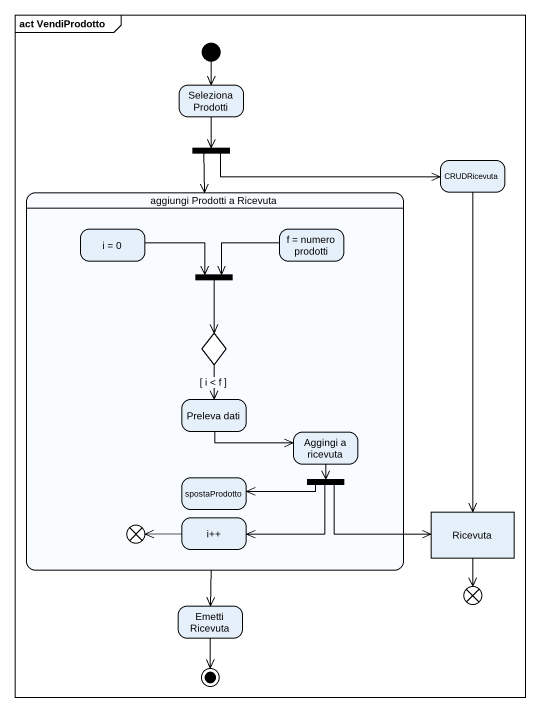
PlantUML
@startuml
mainframe act VendiProdotto
hide empty description
state "Seleziona Prodotti" as Seleziona_Prodotti
state fork1 <<fork>>
state CRUDRicevuta
state "aggiungi Prodotti a Ricevuta" as aggiungi_Prodotti_a_Ricevuta {
  state "i = 0" as i_0
  state "f = numero prodotti" as f_numero_prodotti
  state fork2 <<join>>
  state choice1 <<choice>>
  state "Preleva dati" as Preleva_dati
  state "Aggingi a ricevuta" as Aggingi_a_ricevuta
  state "i++" as i
  state spostaProdotto
  state fork3 <<fork>>
  state flowfinal1 <<end>>
}
state Ricevuta <<object>>
state flowfinal2 <<end>>
state "Emetti Ricevuta" as Emetti_Ricevuta
[*] --> Seleziona_Prodotti
Seleziona_Prodotti --> fork1
fork1 -right-> CRUDRicevuta
fork1 --> aggiungi_Prodotti_a_Ricevuta
CRUDRicevuta --> Ricevuta
aggiungi_Prodotti_a_Ricevuta --> Emetti_Ricevuta
i_0 -right-> fork2
f_numero_prodotti -left-> fork2
fork2 --> choice1
choice1 --> Preleva_dati : [ i < f ]
Preleva_dati -right-> Aggingi_a_ricevuta
Aggingi_a_ricevuta --> fork3
i -left-> flowfinal1
fork3 -left-> i
fork3 -left-> spostaProdotto
fork3 -right-> Ricevuta
Ricevuta --> flowfinal2
Emetti_Ricevuta --> [*]
@enduml
